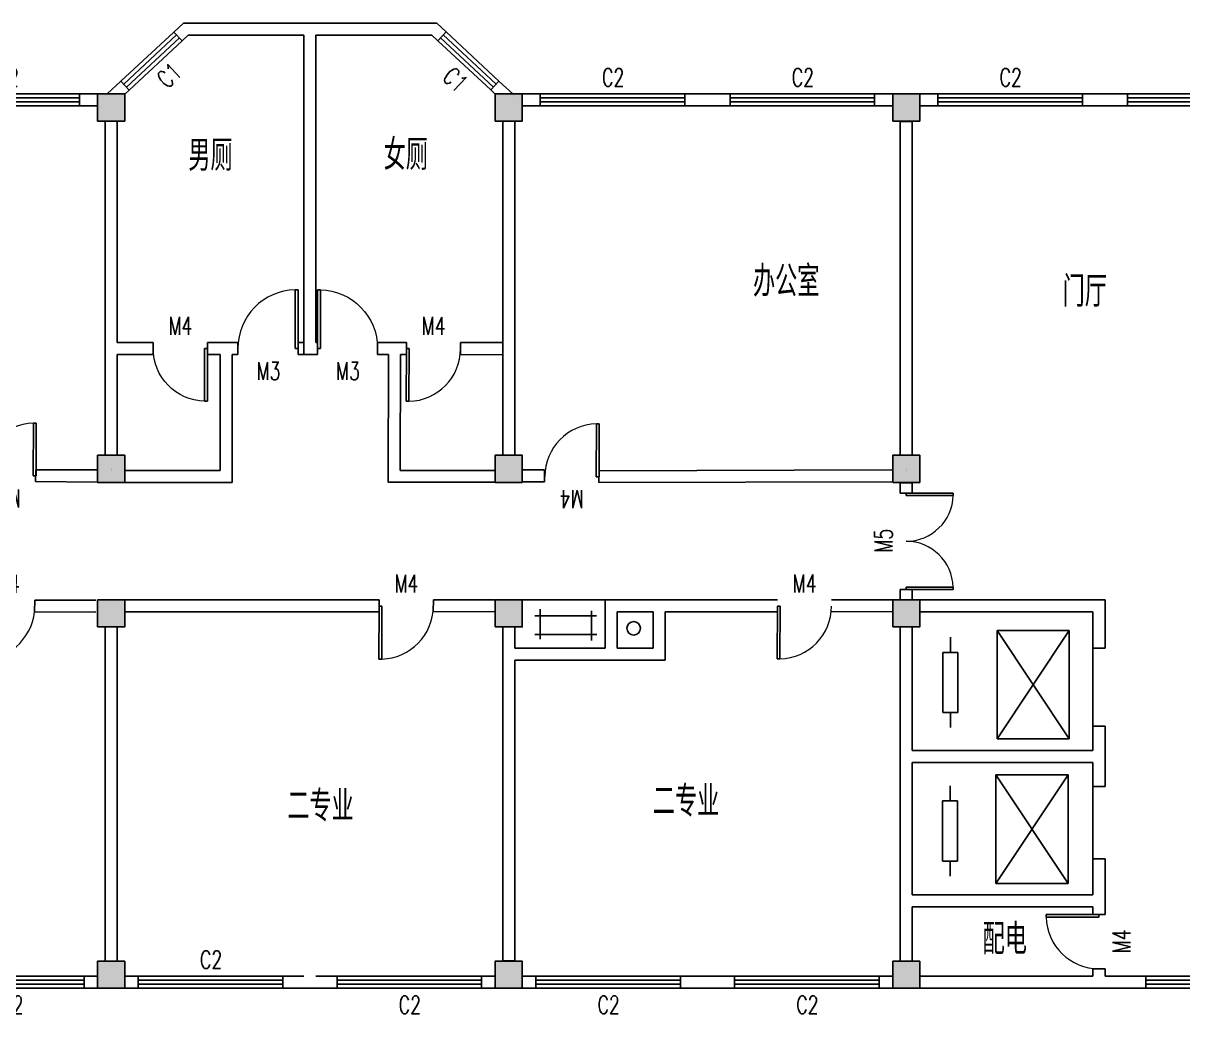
# Model space of a CAD drawing. Header units: millimetres. Extents: x 325 to 114631, y 449 to 32936.
# Drawn here: x 71365 to 90617, y 16487 to 32936 of the extents above; entities that cross this region are included whole.
import ezdxf

# ---------------------------------------------------------------- set-up
doc = ezdxf.new("R2010")
doc.units = ezdxf.units.MM
for name, color, linetype in [('COLUMN', 9, 'Continuous'), ('PUB_TEXT', 7, 'Continuous'), ('STAIR', 2, 'Continuous'), ('WALL', 9, 'Continuous'), ('WINDOW', 4, 'Continuous'), ('WINDOW_TEXT', 7, 'Continuous')]:
    doc.layers.add(name, color=color, linetype=linetype)
doc.styles.add('_TCH_WINDOW', font='SIMPLEX', dxfattribs={"bigfont": 'GBCBIG'})
doc.styles.get("Standard").update_dxf_attribs({"font": 'txt', "bigfont": 'gbcbig.shx'})

# ---------------------------------------------------------------- blocks, each defined once
blk = doc.blocks.new('_FZHK')
blk.add_lwpolyline([(-0.5, -0.5), (0.5, -0.5), (0.5, 0.5), (-0.5, 0.5)], close=True)
blk = doc.blocks.new('$DorLib2D$00000002')
for p, q in [((-0.5, 0), (-0.5, 0.4875)), ((-0.475, 0.4875), (-0.5, 0.4875)), ((-0.475, 0), (-0.475, 0.4875)), ((0.475, 0), (0.475, 0.4875)), ((0.475, 0.4875), (0.5, 0.4875)), ((0.5, 0), (0.5, 0.4875)), ((-0.5, 0), (-0.475, 0)), ((0.5, 0), (0.475, 0))]:
    blk.add_line(p, q)
at = {"lineweight": 13}
for centre, start, end in [((-0.4875, 0), 0, 88.53072), ((0.4875, 0), 91.46928, 180)]:
    blk.add_arc(centre, 0.4875, start, end, dxfattribs=at)
blk = doc.blocks.new('$DorLib2D$00000001')
for p, q in [((0.45, 0.975), (0.5, 0.975)), ((0.45, 0), (0.45, 0.975)), ((0.5, 0), (0.5, 0.975)), ((0.5, 0), (0.45, 0))]:
    blk.add_line(p, q)
at = {"lineweight": 13}
blk.add_arc((0.475, 0), 0.975, 91.4693, 180, dxfattribs=at)
blk = doc.blocks.new('$TCHSYS$WIN2D')
for p, q in [((-0.5, 0.5), (0.5, 0.5)), ((-0.5, 0.5), (-0.5, -0.5)), ((0.5, 0.5), (0.5, -0.5)), ((0.5, 0.1667), (-0.5, 0.1667)), ((0.5, -0.1667), (-0.5, -0.1667)), ((-0.5, -0.5), (0.5, -0.5))]:
    blk.add_line(p, q)

msp = doc.modelspace()

# ---------------------------------------------------------------- hatches: boundary and pattern name
h = msp.add_hatch(color=256)
h.paths.add_polyline_path([(72825.4, 31760.6), (72600.4, 31760.6), (72600.4, 31535.6), (72825.4, 31535.6)])
h.paths.add_polyline_path([(72825.4, 31535.6), (73050.4, 31535.6), (73050.4, 31760.6), (72825.4, 31760.6)])
h.paths.add_polyline_path([(72825.4, 31310.6), (73050.4, 31310.6), (73050.4, 31535.6), (72825.4, 31535.6)])
h.paths.add_polyline_path([(72825.4, 31535.6), (72600.4, 31535.6), (72600.4, 31310.6), (72825.4, 31310.6)])
h.paths.add_polyline_path([(72825.4, 25535.6), (72600.4, 25535.6), (72600.4, 25310.6), (72825.4, 25310.6)])
h.paths.add_polyline_path([(72825.4, 25535.6), (72825.4, 25310.6), (73050.4, 25310.6), (73050.4, 25535.6)])
h.paths.add_polyline_path([(73050.4, 25535.6), (73050.4, 25760.6), (72825.4, 25760.6), (72825.4, 25535.6)])
h.paths.add_polyline_path([(72825.4, 25760.6), (72600.4, 25760.6), (72600.4, 25535.6), (72825.4, 25535.6)])
h.paths.add_polyline_path([(72825.4, 17360.6), (72825.4, 16910.6), (73050.4, 16910.6), (73050.4, 17360.6)])
h.paths.add_polyline_path([(72600.4, 17360.6), (72600.4, 16910.6), (72825.4, 16910.6), (72825.4, 17360.6)])
h = msp.add_hatch(color=256)
h.paths.add_polyline_path([(79425.4, 31760.6), (79200.4, 31760.6), (79200.4, 31535.6), (79425.4, 31535.6)])
h.paths.add_polyline_path([(79425.4, 31535.6), (79650.4, 31535.6), (79650.4, 31760.6), (79425.4, 31760.6)])
h.paths.add_polyline_path([(79425.4, 31310.6), (79650.4, 31310.6), (79650.4, 31535.6), (79425.4, 31535.6)])
h.paths.add_polyline_path([(79425.4, 31535.6), (79200.4, 31535.6), (79200.4, 31310.6), (79425.4, 31310.6)])
h.paths.add_polyline_path([(79425.4, 25535.6), (79200.4, 25535.6), (79200.4, 25310.6), (79425.4, 25310.6)])
h.paths.add_polyline_path([(79425.4, 25535.6), (79425.4, 25310.6), (79650.4, 25310.6), (79650.4, 25535.6)])
h.paths.add_polyline_path([(79650.4, 25535.6), (79650.4, 25760.6), (79425.4, 25760.6), (79425.4, 25535.6)])
h.paths.add_polyline_path([(79425.4, 25760.6), (79200.4, 25760.6), (79200.4, 25535.6), (79425.4, 25535.6)])
h.paths.add_polyline_path([(79425.4, 17360.6), (79425.4, 16910.6), (79650.4, 16910.6), (79650.4, 17360.6)])
h.paths.add_polyline_path([(79200.4, 17360.6), (79200.4, 16910.6), (79425.4, 16910.6), (79425.4, 17360.6)])
h = msp.add_hatch(color=256)
h.paths.add_polyline_path([(86025.4, 31760.6), (85800.4, 31760.6), (85800.4, 31535.6), (86025.4, 31535.6)])
h.paths.add_polyline_path([(86025.4, 31535.6), (86250.4, 31535.6), (86250.4, 31760.6), (86025.4, 31760.6)])
h.paths.add_polyline_path([(86025.4, 31310.6), (86250.4, 31310.6), (86250.4, 31535.6), (86025.4, 31535.6)])
h.paths.add_polyline_path([(86025.4, 31535.6), (85800.4, 31535.6), (85800.4, 31310.6), (86025.4, 31310.6)])
h.paths.add_polyline_path([(86025.4, 25535.6), (85800.4, 25535.6), (85800.4, 25310.6), (86025.4, 25310.6)])
h.paths.add_polyline_path([(86025.4, 25535.6), (86025.4, 25310.6), (86250.4, 25310.6), (86250.4, 25535.6)])
h.paths.add_polyline_path([(86250.4, 25535.6), (86250.4, 25760.6), (86025.4, 25760.6), (86025.4, 25535.6)])
h.paths.add_polyline_path([(86025.4, 25760.6), (85800.4, 25760.6), (85800.4, 25535.6), (86025.4, 25535.6)])
h.paths.add_polyline_path([(86025.4, 17360.6), (86025.4, 16910.6), (86250.4, 16910.6), (86250.4, 17360.6)])
h.paths.add_polyline_path([(85800.4, 17360.6), (85800.4, 16910.6), (86025.4, 16910.6), (86025.4, 17360.6)])
h = msp.add_hatch(color=256)
h.paths.add_polyline_path([(72825.4, 23360.6), (72600.4, 23360.6), (72600.4, 23135.6), (72825.4, 23135.6)])
h.paths.add_polyline_path([(73050.4, 23360.6), (72825.4, 23360.6), (72825.4, 23135.6), (73050.4, 23135.6)])
h.paths.add_polyline_path([(73050.4, 23135.6), (72825.4, 23135.6), (72825.4, 22910.6), (73050.4, 22910.6)])
h.paths.add_polyline_path([(72825.4, 23135.6), (72600.4, 23135.6), (72600.4, 22910.6), (72825.4, 22910.6)])
h = msp.add_hatch(color=256)
h.paths.add_polyline_path([(79425.4, 23360.6), (79200.4, 23360.6), (79200.4, 23135.6), (79425.4, 23135.6)])
h.paths.add_polyline_path([(79650.4, 23360.6), (79425.4, 23360.6), (79425.4, 23135.6), (79650.4, 23135.6)])
h.paths.add_polyline_path([(79650.4, 23135.6), (79425.4, 23135.6), (79425.4, 22910.6), (79650.4, 22910.6)])
h.paths.add_polyline_path([(79425.4, 23135.6), (79200.4, 23135.6), (79200.4, 22910.6), (79425.4, 22910.6)])
h = msp.add_hatch(color=256)
h.paths.add_polyline_path([(86025.4, 23360.6), (85800.4, 23360.6), (85800.4, 23135.6), (86025.4, 23135.6)])
h.paths.add_polyline_path([(86250.4, 23360.6), (86025.4, 23360.6), (86025.4, 23135.6), (86250.4, 23135.6)])
h.paths.add_polyline_path([(86250.4, 23135.6), (86025.4, 23135.6), (86025.4, 22910.6), (86250.4, 22910.6)])
h.paths.add_polyline_path([(86025.4, 23135.6), (85800.4, 23135.6), (85800.4, 22910.6), (86025.4, 22910.6)])

# ---------------------------------------------------------------- linework, layer by layer
for p, q in [((81025.4, 23360.6), (79650.4, 23360.6)), ((79949.1, 22709.1), (79949.1, 23207.3)), ((80798.6, 23178.3), (80798.6, 22682.7)), ((81625.4, 23160.6), (81725.4, 23160.6)), ((81725.4, 23160.6), (81825.4, 23160.6)), ((79859.3, 23093.9), (80885.7, 23093.9)), ((80890.9, 22785.5), (79856.7, 22785.5)), ((88732.9, 22851.9), (88732.9, 21051.9)), ((86632.7, 22488.6), (86757.7, 22488.6)), ((86632.7, 21488.6), (86757.7, 21488.6)), ((88715, 20452.2), (88715, 18652.2)), ((86628.5, 20021.3), (86878.5, 20021.3)), ((86878.5, 19021.3), (86628.5, 19021.3)), ((86628.5, 19021.3), (86753.5, 19021.3))]:
    msp.add_line(p, q)
msp.add_circle((81500.2, 22887.5), 112.6)
at = {"layer": 'STAIR'}
for p, q in [((86757.7, 22488.6), (86757.7, 22738.6)), ((87532.9, 22851.9), (88732.9, 22851.9)), ((87532.9, 21051.9), (87532.9, 22851.9)), ((87532.9, 22851.9), (88732.9, 21051.9)), ((88732.9, 22851.9), (87532.9, 21051.9)), ((88732.9, 21051.9), (88732.9, 22851.9)), ((89125.4, 22760.6), (89125.4, 21263.8)), ((86632.7, 22488.6), (86882.7, 22488.6)), ((86632.7, 21488.6), (86632.7, 22488.6)), ((86882.7, 22488.6), (86882.7, 21488.6)), ((86882.7, 21488.6), (86632.7, 21488.6)), ((86757.7, 21488.6), (86757.7, 21238.6)), ((88732.9, 21051.9), (87532.9, 21051.9)), ((87515, 20452.2), (88715, 20452.2)), ((87515, 18652.2), (87515, 20452.2)), ((87515, 20452.2), (88715, 18652.2)), ((88715, 20452.2), (87515, 18652.2)), ((88715, 18652.2), (88715, 20452.2)), ((86753.5, 20021.3), (86753.5, 20271.3)), ((89125.4, 19060.6), (89125.4, 20260.6)), ((86628.5, 19021.3), (86628.5, 20021.3)), ((86628.5, 20021.3), (86753.5, 20021.3)), ((86878.5, 20021.3), (86878.5, 19021.3)), ((86753.5, 19021.3), (86753.5, 18771.3)), ((88715, 18652.2), (87515, 18652.2))]:
    msp.add_line(p, q, dxfattribs=at)
at = {"layer": 'WALL'}
for p, q in [((74025.4, 32935.6), (73867.4, 32789)), ((74025.4, 32935.6), (76125.4, 32935.6)), ((76125.4, 32935.6), (78230.1, 32935.6)), ((78385.4, 32791.1), (78230.1, 32935.6)), ((73867.4, 32789), (74003.4, 32642.4)), ((74003.4, 32642.4), (74103.9, 32735.6)), ((74103.9, 32735.6), (76025.4, 32735.6)), ((76025.4, 32735.6), (76025.4, 27435.6)), ((76225.4, 32735.6), (78151.4, 32735.6)), ((76225.4, 32735.6), (76225.4, 27635.6)), ((78151.4, 32735.6), (78249.1, 32644.7)), ((78249.1, 32644.7), (78385.4, 32791.1)), ((72987.7, 31972.8), (72758.9, 31760.6)), ((73123.7, 31826.2), (72987.7, 31972.8)), ((79263.5, 31973.3), (79127.3, 31826.9)), ((79491.9, 31760.6), (79263.5, 31973.3)), ((73050.4, 31758.2), (73123.7, 31826.2)), ((79127.3, 31826.9), (79200.4, 31758.7)), ((72600.4, 31760.6), (72300.4, 31760.6)), ((72300.4, 31760.6), (72300.4, 31560.6)), ((72690, 31696.6, -450), (72690, 31696.6, -450)), ((72724.5, 31728.6, -450), (72724.5, 31728.6, -450)), ((72758.9, 31760.6, -450), (72758.9, 31760.6, -450)), ((72758.9, 31760.6, -450), (72758.9, 31760.6, -450)), ((72792.2, 31760.6, -450), (72792.2, 31760.6, -450)), ((72825.4, 31760.6, -450), (72825.4, 31760.6, -450)), ((79425.4, 31760.6, -450), (79425.4, 31760.6, -450)), ((79458.7, 31760.6, -450), (79458.7, 31760.6, -450)), ((79491.9, 31760.6, -450), (79491.9, 31760.6, -450)), ((79491.9, 31760.6, -450), (79491.9, 31760.6, -450)), ((79510.5, 31743.3, -450), (79510.5, 31743.3, -450)), ((79529, 31726, -450), (79529, 31726, -450)), ((79950.4, 31760.6), (79650.4, 31760.6)), ((79950.4, 31560.6), (79950.4, 31760.6)), ((82725.4, 31760.6), (82350.4, 31760.6)), ((82350.4, 31760.6), (82350.4, 31560.6)), ((83100.4, 31760.6), (82725.4, 31760.6)), ((83100.4, 31560.6), (83100.4, 31760.6)), ((85800.4, 31760.6), (85500.4, 31760.6)), ((85500.4, 31760.6), (85500.4, 31560.6)), ((86550.4, 31760.6), (86250.4, 31760.6)), ((86550.4, 31560.6), (86550.4, 31760.6)), ((89700.4, 31760.6), (88950.4, 31760.6)), ((88950.4, 31760.6), (88950.4, 31560.6)), ((89700.4, 31560.6), (89700.4, 31760.6)), ((72300.4, 31560.6), (72600.4, 31560.6)), ((79650.4, 31560.6), (79950.4, 31560.6)), ((82350.4, 31560.6), (82625.4, 31560.6)), ((82625.4, 31560.6), (83100.4, 31560.6)), ((85500.4, 31560.6), (85800.4, 31560.6)), ((86250.4, 31560.6), (86550.4, 31560.6)), ((88950.4, 31560.6), (89700.4, 31560.6)), ((72725.4, 31310.6), (72725.4, 27635.6)), ((72925.4, 31310.6), (72925.4, 27635.6)), ((79325.4, 31310.6), (79325.4, 27531.1)), ((79525.4, 31310.6), (79525.4, 27630.9)), ((85925.4, 31303.3), (85925.4, 25760.6)), ((86125.4, 31303.3), (85925.4, 31303.3)), ((86125.4, 31303.3), (86125.4, 25760.6)), ((72725.4, 27635.6), (72725.4, 27635.6)), ((72725.4, 27635.6), (72725.4, 27435.6)), ((73522.3, 27635.6), (72925.4, 27635.6)), ((73522.3, 27435.6), (73522.3, 27635.6)), ((74634.6, 27635.6), (74422.3, 27635.6)), ((74422.3, 27635.6), (74422.3, 27435.6)), ((74634.6, 27635.6), (74634.6, 27635.6)), ((74634.6, 27635.6), (74834.6, 27635.6)), ((74930, 27635.6), (74834.6, 27635.6)), ((74834.6, 27635.6), (74834.6, 27635.6)), ((74930, 27435.6), (74930, 27635.6)), ((76025.4, 27635.6), (75930, 27635.6)), ((75930, 27635.6), (75930, 27435.6)), ((76025.4, 27435.6), (76025.4, 27635.6)), ((76249.1, 27635.6), (76225.4, 27635.6)), ((76249.1, 27435.6), (76249.1, 27635.6)), ((77272.7, 27635.6), (77249.1, 27635.6)), ((77249.1, 27635.6), (77249.1, 27435.6)), ((77428.9, 27635.2), (77272.9, 27635.6)), ((77428.9, 27635.2), (77428.9, 27635.2)), ((77428.9, 27635.2), (77628.9, 27634.8)), ((77726.5, 27634.6), (77628.9, 27634.8)), ((77628.9, 27634.8), (77628.9, 27634.8)), ((77726.1, 27434.6), (77726.5, 27634.6)), ((78626.5, 27632.5), (78626.1, 27432.5)), ((79325.7, 27630.9), (78626.5, 27632.5)), ((79325.2, 27430.9), (79325.7, 27630.9)), ((79325.4, 27531.1), (79325.4, 25760.6)), ((79525.4, 27630.9), (79525.4, 27630.9)), ((79525.4, 27430.9), (79525.4, 27630.9)), ((72725.4, 27435.6), (72725.4, 25760.6)), ((72725.4, 27435.6), (72725.4, 27435.6)), ((72925.4, 27435.6), (72925.4, 25760.6)), ((72925.4, 27435.6), (73522.3, 27435.6)), ((74422.3, 27435.6), (74634.6, 27435.6)), ((74634.6, 25510.6), (74634.6, 27435.6)), ((74834.6, 27435.6), (74930, 27435.6)), ((74834.6, 25310.6), (74834.6, 27435.6)), ((75930, 27435.6), (76025.4, 27435.6)), ((76025.4, 27435.6), (76249.1, 27435.6)), ((77249.1, 27435.6), (77272.7, 27435.6)), ((77428.5, 27435.2), (77272.5, 27435.6)), ((77423.6, 25312.5), (77428.5, 27435.2)), ((77624.1, 25507.3), (77628.5, 27434.8)), ((77628.5, 27434.8), (77726.1, 27434.6)), ((78626.1, 27432.5), (79325.2, 27430.9)), ((79525.4, 27430.9), (79525.4, 25760.6)), ((79525.4, 27430.9), (79525.4, 27430.9)), ((71571.6, 25325.1), (71577.2, 25517)), ((71577.2, 25517), (72590.7, 25517)), ((72825.4, 25535.6, -450), (72825.4, 25535.6, -450)), ((72825.4, 25523.1, -450), (72825.4, 25523.1, -450)), ((72825.4, 25510.6, -450), (72825.4, 25510.6, -450)), ((73050.4, 25510.6), (74634.6, 25510.6)), ((79200.4, 25507.3), (77623.6, 25507.3)), ((79648.4, 25520.3), (80020.7, 25518.5)), ((80017.1, 25318.5), (80020.7, 25518.5)), ((80921.8, 25309), (80927.4, 25500.9)), ((80927.4, 25500.9), (85786.6, 25518.5)), ((86025.4, 25535.6, -450), (86025.4, 25535.6, -450)), ((86025.4, 25523.1, -450), (86025.4, 25523.1, -450)), ((86025.4, 25510.6, -450), (86025.4, 25510.6, -450)), ((71568.1, 25325.1), (72590.7, 25317)), ((73050.4, 25310.6), (74834.6, 25310.6)), ((79200.4, 25312.5), (77423.2, 25312.5)), ((79648.4, 25318.5), (80017.1, 25318.5)), ((80921.8, 25309), (85786.6, 25318.5)), ((85925.4, 25306), (85925.2, 25133.5)), ((86125.4, 25305.7), (85925.4, 25306)), ((86125.2, 25133.2), (86125.4, 25305.7)), ((85925.2, 25133.5), (86125.2, 25133.2)), ((85922.8, 23533.5), (85922.5, 23360.6)), ((86122.8, 23533.2), (85922.8, 23533.5)), ((86122.5, 23360.6), (86122.8, 23533.2)), ((71552.3, 23163.1), (71557.9, 23355)), ((71557.9, 23355), (72571.5, 23355)), ((73050.4, 23360.6), (77276.9, 23358.9)), ((77273.7, 23158.9), (77276.9, 23358.9)), ((78169.5, 23166.9), (78175.1, 23358.9)), ((78175.1, 23358.9), (79188.6, 23358.9)), ((81025.4, 23360.6), (81225.4, 23360.6)), ((81025.4, 23360.6), (81025.4, 23160.6)), ((81225.4, 23360.6), (82025.4, 23360.6)), ((82025.4, 23360.6), (83888.7, 23360.6)), ((84786.9, 23360.6), (85800.4, 23360.6)), ((86250.4, 23360.6), (89325.4, 23360.6)), ((89325.4, 23360.6), (89325.4, 22558.8)), ((71548.8, 23163.2), (72571.5, 23155)), ((73050.4, 23158.9), (77273.7, 23158.9)), ((78166, 23167), (79188.6, 23158.9)), ((81025.4, 23160.6), (81025.4, 23160.6)), ((81025.4, 22560.6), (81025.4, 23160.6)), ((81225.4, 23160.6), (81825.4, 23160.6)), ((81225.4, 22560.6), (81225.4, 23160.6)), ((81825.4, 22560.6), (81825.4, 23160.6)), ((82025.4, 22360.6), (82025.4, 23160.6)), ((82025.4, 23160.6), (83885.5, 23160.6)), ((84777.8, 23168.7), (85800.4, 23160.6)), ((86250.4, 23160.6), (89125.4, 23160.6)), ((89125.4, 23160.6), (89125.4, 22558.8)), ((72725.4, 22910.6), (72725.4, 17360.6)), ((72925.4, 22910.6), (72925.4, 17360.6)), ((79325.4, 22910.6), (79325.4, 22560.6)), ((79525.4, 22910.6), (79525.4, 22560.6)), ((85925.4, 20860.6), (85925.4, 22910.6)), ((86125.4, 20860.6), (86125.4, 22910.6)), ((79325.4, 22560.6), (79325.4, 22560.6)), ((79325.4, 22560.6), (79325.4, 22360.6)), ((79525.4, 22560.6), (81025.4, 22560.6)), ((81225.4, 22560.6), (81825.4, 22560.6)), ((89325.4, 22558.8), (89125.4, 22558.8)), ((79325.4, 22360.6), (79325.4, 17367.2)), ((79325.4, 22360.6), (79325.4, 22360.6)), ((79525.4, 22360.6), (79525.4, 17367.2)), ((79525.4, 22360.6), (81225.4, 22360.6)), ((81225.4, 22360.6), (82025.4, 22360.6)), ((89125.4, 20860.6), (89125.4, 21263.8)), ((89125.4, 21263.8), (89325.4, 21263.8)), ((89325.4, 20760.6), (89325.4, 21263.8)), ((85925.4, 20860.6), (85925.4, 20860.6)), ((85925.4, 20860.6), (85925.4, 20660.6)), ((86125.4, 20860.6), (89125.4, 20860.6)), ((85925.4, 18460.6), (85925.4, 20660.6)), ((85925.4, 20660.6), (85925.4, 20660.6)), ((86125.4, 18460.6), (86125.4, 20660.6)), ((86125.4, 20660.6), (89125.4, 20660.6)), ((89125.4, 20660.6), (89125.4, 20260.6)), ((89325.4, 20760.6), (89325.4, 20260.6)), ((89325.4, 20260.6), (89125.4, 20260.6)), ((89125.4, 18460.6), (89125.4, 19060.6)), ((89125.4, 19060.6), (89325.4, 19060.6)), ((89325.4, 18366), (89325.4, 19060.6)), ((85925.4, 18460.6), (85925.4, 18460.6)), ((85925.4, 18460.6), (85925.4, 18260.6)), ((86125.4, 18460.6), (89125.4, 18460.6)), ((89325.4, 18135.6), (89325.4, 18360.6)), ((85925.4, 18260.6), (85925.4, 18260.6)), ((85925.4, 17360.6), (85925.4, 18260.6)), ((86125.4, 18260.6), (89125.4, 18260.6)), ((86125.4, 17360.6), (86125.4, 18260.6)), ((89125.4, 18260.6), (89125.4, 18135.6)), ((89125.4, 18135.6), (89325.4, 18135.6)), ((79525.4, 17367.2), (79325.4, 17367.2)), ((89325.4, 17235.6), (89125.4, 17235.6)), ((89125.4, 17235.6), (89125.4, 17110.6)), ((89325.4, 17110.6), (89325.4, 17235.6)), ((72600.4, 17110.6), (72375.4, 17110.6)), ((72375.4, 17110.6), (72375.4, 16910.6)), ((73275.4, 17110.6), (73050.4, 17110.6)), ((73275.4, 16910.6), (73275.4, 17110.6)), ((76025.4, 17110.6), (75675.4, 17110.6)), ((75675.4, 17110.6), (75675.4, 16910.6)), ((76575.4, 17110.6), (76225.4, 17110.6)), ((76575.4, 16910.6), (76575.4, 17110.6)), ((79200.4, 17110.6), (78975.4, 17110.6)), ((78975.4, 17110.6), (78975.4, 16910.6)), ((79875.4, 17110.6), (79650.4, 17110.6)), ((79875.4, 16910.6), (79875.4, 17110.6)), ((82625.4, 17110.6), (82275.4, 17110.6)), ((82275.4, 17110.6), (82275.4, 16910.6)), ((83175.4, 17110.6), (82625.4, 17110.6)), ((83175.4, 16910.6), (83175.4, 17110.6)), ((85800.4, 17110.6), (85575.4, 17110.6)), ((85575.4, 17110.6), (85575.4, 16910.6)), ((89125.4, 17110.6), (86250.4, 17110.6)), ((90000.4, 17110.6), (89325.4, 17110.6)), ((90000.4, 16910.6), (90000.4, 17110.6)), ((72375.4, 16910.6), (72600.4, 16910.6)), ((73050.4, 16910.6), (73275.4, 16910.6)), ((75675.4, 16910.6), (76125.4, 16910.6)), ((76125.4, 16910.6), (76575.4, 16910.6)), ((78975.4, 16910.6), (79200.4, 16910.6)), ((79650.4, 16910.6), (79875.4, 16910.6)), ((82275.4, 16910.6), (82725.4, 16910.6)), ((82725.4, 16910.6), (83175.4, 16910.6)), ((85575.4, 16910.6), (85800.4, 16910.6)), ((89325.4, 16910.6), (86250.4, 16910.6)), ((89325.4, 16910.6), (90000.4, 16910.6))]:
    msp.add_line(p, q, dxfattribs=at)

# ---------------------------------------------------------------- block references
at = {"layer": 'COLUMN', "xscale": 450, "yscale": 450, "zscale": 450}
for p in [(72825.4, 31535.6), (79425.4, 31535.6), (86025.4, 31535.6), (72825.4, 25535.6), (79425.4, 25535.6), (86025.4, 25535.6), (72825.4, 23135.6), (79425.4, 23135.6), (86025.4, 23135.6), (72825.4, 17135.6), (79425.4, 17135.6), (86025.4, 17135.6)]:
    msp.add_blockref('_FZHK', p, dxfattribs=at)
at = {"layer": 'WINDOW'}
ref = msp.add_blockref('$TCHSYS$WIN2D', (73495.6, 32307.6), dxfattribs=dict(at, xscale=1200.000000000016, yscale=-200, zscale=1200, rotation=222.8540082394208))
ref.add_attrib('A', 'C1', (73756.5, 31835.2), dxfattribs={"layer": 'WINDOW_TEXT', "height": 297.5, "rotation": 42.85401, "style": '_TCH_WINDOW', "width": 0.705882})
ref = msp.add_blockref('$TCHSYS$WIN2D', (78756.3, 32309), dxfattribs=dict(at, xscale=1199.999999999984, yscale=200, zscale=1200, rotation=317.0397941488833))
ref.add_attrib('A', 'C1', (78304.2, 32014.3), dxfattribs={"layer": 'WINDOW_TEXT', "height": 297.5, "rotation": 317.03979, "style": '_TCH_WINDOW', "width": 0.705882})
ref = msp.add_blockref('$TCHSYS$WIN2D', (71100.4, 31660.6), dxfattribs=dict(at, xscale=2400, yscale=-200, zscale=2400))
ref.add_attrib('A', 'C2', (70925.4, 31886.8), dxfattribs={"layer": 'WINDOW_TEXT', "height": 297.5, "style": '_TCH_WINDOW', "width": 0.705882})
ref = msp.add_blockref('$TCHSYS$WIN2D', (81150.4, 31660.6), dxfattribs=dict(at, xscale=2400, yscale=-200, zscale=2400))
ref.add_attrib('A', 'C2', (80975.4, 31886.8), dxfattribs={"layer": 'WINDOW_TEXT', "height": 297.5, "style": '_TCH_WINDOW', "width": 0.705882})
ref = msp.add_blockref('$TCHSYS$WIN2D', (84300.4, 31660.6), dxfattribs=dict(at, xscale=2400, yscale=-200, zscale=2400))
ref.add_attrib('A', 'C2', (84125.4, 31886.8), dxfattribs={"layer": 'WINDOW_TEXT', "height": 297.5, "style": '_TCH_WINDOW', "width": 0.705882})
ref = msp.add_blockref('$TCHSYS$WIN2D', (87750.4, 31660.6), dxfattribs=dict(at, xscale=2400, yscale=-200, zscale=2400))
ref.add_attrib('A', 'C2', (87575.4, 31886.8), dxfattribs={"layer": 'WINDOW_TEXT', "height": 297.5, "style": '_TCH_WINDOW', "width": 0.705882})
ref = msp.add_blockref('$TCHSYS$WIN2D', (90900.4, 31660.6), dxfattribs=dict(at, xscale=2400, yscale=200, zscale=2400))
ref.add_attrib('A', 'C2', (90725.4, 31136.8), dxfattribs={"layer": 'WINDOW_TEXT', "height": 297.5, "style": '_TCH_WINDOW', "width": 0.705882})
ref = msp.add_blockref('$DorLib2D$00000001', (75430, 27535.6), dxfattribs=dict(at, xscale=1000, yscale=1000, zscale=1000))
ref.add_attrib('A', 'M3', (75240, 27011.8), dxfattribs={"layer": 'WINDOW_TEXT', "height": 297.5, "style": '_TCH_WINDOW', "width": 0.705882})
ref = msp.add_blockref('$DorLib2D$00000001', (76749.1, 27535.6), dxfattribs=dict(at, xscale=1000, yscale=-1000, zscale=1000, rotation=180))
ref.add_attrib('A', 'M3', (76559.1, 27011.8), dxfattribs={"layer": 'WINDOW_TEXT', "height": 297.5, "style": '_TCH_WINDOW', "width": 0.705882})
ref = msp.add_blockref('$DorLib2D$00000001', (73972.3, 27535.6), dxfattribs=dict(at, xscale=900, yscale=-900, zscale=900))
ref.add_attrib('A', 'M4', (73777.3, 27761.8), dxfattribs={"layer": 'WINDOW_TEXT', "height": 297.5, "style": '_TCH_WINDOW', "width": 0.705882})
ref = msp.add_blockref('$DorLib2D$00000001', (78176.3, 27533.5), dxfattribs=dict(at, xscale=899.9999999999769, yscale=900, zscale=900, rotation=179.8699628273938))
ref.add_attrib('A', 'M4', (77981.8, 27760.2), dxfattribs={"layer": 'WINDOW_TEXT', "height": 297.5, "rotation": 359.86996, "style": '_TCH_WINDOW', "width": 0.705882})
ref = msp.add_blockref('$DorLib2D$00000001', (71127.7, 25418.7), dxfattribs=dict(at, xscale=899.9999999999769, yscale=900, zscale=900, rotation=359.8699628273938))
ref.add_attrib('A', 'M4', (71322.2, 25192), dxfattribs={"layer": 'WINDOW_TEXT', "height": 297.5, "rotation": 179.86996, "style": '_TCH_WINDOW', "width": 0.705882})
ref = msp.add_blockref('$DorLib2D$00000001', (80474.6, 25406), dxfattribs=dict(at, xscale=899.9999999999769, yscale=900, zscale=900, rotation=359.8699628273938))
ref.add_attrib('A', 'M4', (80669.1, 25179.3), dxfattribs={"layer": 'WINDOW_TEXT', "height": 297.5, "rotation": 179.86996, "style": '_TCH_WINDOW', "width": 0.705882})
ref = msp.add_blockref('$DorLib2D$00000002', (86024, 24333.3), dxfattribs=dict(at, xscale=1599.999999999996, yscale=1600, zscale=1600, rotation=269.9143744392804))
ref.add_attrib('A', 'M5', (85797.4, 24143.6), dxfattribs={"layer": 'WINDOW_TEXT', "height": 297.5, "rotation": 89.91437, "style": '_TCH_WINDOW', "width": 0.705882})
ref = msp.add_blockref('$DorLib2D$00000001', (71106.8, 23250.7), dxfattribs=dict(at, xscale=899.9999999999769, yscale=900, zscale=900, rotation=179.8699628273938))
ref.add_attrib('A', 'M4', (70912.3, 23477.4), dxfattribs={"layer": 'WINDOW_TEXT', "height": 297.5, "rotation": 359.86996, "style": '_TCH_WINDOW', "width": 0.705882})
ref = msp.add_blockref('$DorLib2D$00000001', (77723.9, 23254.5), dxfattribs=dict(at, xscale=899.9999999999769, yscale=900, zscale=900, rotation=179.8699628273938))
ref.add_attrib('A', 'M4', (77529.5, 23481.2), dxfattribs={"layer": 'WINDOW_TEXT', "height": 297.5, "rotation": 359.86996, "style": '_TCH_WINDOW', "width": 0.705882})
ref = msp.add_blockref('$DorLib2D$00000001', (84335.7, 23256.2), dxfattribs=dict(at, xscale=899.9999999999769, yscale=900, zscale=900, rotation=179.8699628273938))
ref.add_attrib('A', 'M4', (84141.2, 23482.9), dxfattribs={"layer": 'WINDOW_TEXT', "height": 297.5, "rotation": 359.86996, "style": '_TCH_WINDOW', "width": 0.705882})
ref = msp.add_blockref('$DorLib2D$00000001', (89225.4, 17685.6), dxfattribs=dict(at, xscale=900, yscale=900, zscale=900, rotation=90))
ref.add_attrib('A', 'M4', (89749.2, 17490.6), dxfattribs={"layer": 'WINDOW_TEXT', "height": 297.5, "rotation": 90, "style": '_TCH_WINDOW', "width": 0.705882})
ref = msp.add_blockref('$TCHSYS$WIN2D', (74475.4, 17010.6), dxfattribs=dict(at, xscale=2400, yscale=200, zscale=2400, rotation=180))
ref.add_attrib('A', 'C2', (74300.4, 17236.8), dxfattribs={"layer": 'WINDOW_TEXT', "height": 297.5, "style": '_TCH_WINDOW', "width": 0.705882})
ref = msp.add_blockref('$TCHSYS$WIN2D', (91200.4, 17010.6), dxfattribs=dict(at, xscale=2400, yscale=200, zscale=2400, rotation=180))
ref.add_attrib('A', 'C2', (91025.4, 17236.8), dxfattribs={"layer": 'WINDOW_TEXT', "height": 297.5, "rotation": 360, "style": '_TCH_WINDOW', "width": 0.705882})
ref = msp.add_blockref('$TCHSYS$WIN2D', (71175.4, 17010.6), dxfattribs=dict(at, xscale=2400, yscale=-200, zscale=2400, rotation=180))
ref.add_attrib('A', 'C2', (71000.4, 16486.8), dxfattribs={"layer": 'WINDOW_TEXT', "height": 297.5, "style": '_TCH_WINDOW', "width": 0.705882})
ref = msp.add_blockref('$TCHSYS$WIN2D', (77775.4, 17010.6), dxfattribs=dict(at, xscale=2400, yscale=-200, zscale=2400, rotation=180))
ref.add_attrib('A', 'C2', (77600.4, 16486.8), dxfattribs={"layer": 'WINDOW_TEXT', "height": 297.5, "style": '_TCH_WINDOW', "width": 0.705882})
ref = msp.add_blockref('$TCHSYS$WIN2D', (81075.4, 17010.6), dxfattribs=dict(at, xscale=2400, yscale=-200, zscale=2400, rotation=180))
ref.add_attrib('A', 'C2', (80900.4, 16486.8), dxfattribs={"layer": 'WINDOW_TEXT', "height": 297.5, "style": '_TCH_WINDOW', "width": 0.705882})
ref = msp.add_blockref('$TCHSYS$WIN2D', (84375.4, 17010.6), dxfattribs=dict(at, xscale=2400, yscale=-200, zscale=2400, rotation=180))
ref.add_attrib('A', 'C2', (84200.4, 16486.8), dxfattribs={"layer": 'WINDOW_TEXT', "height": 297.5, "style": '_TCH_WINDOW', "width": 0.705882})

# ---------------------------------------------------------------- texts
at = {"layer": 'PUB_TEXT'}
for s, p in [('男厕', (74106.3, 30483.5)), ('女厕', (77348.9, 30496.8)), ('办公室', (83480.9, 28395.2)), ('门厅', (88621.8, 28226.7)), ('二专业', (75748.6, 19682.2)), ('二专业', (81818.5, 19761.1)), ('配电', (87293.9, 17472.5))]:
    msp.add_text(s, height=510.64, dxfattribs=at).set_placement(p)

doc.saveas('drawing.dxf')
